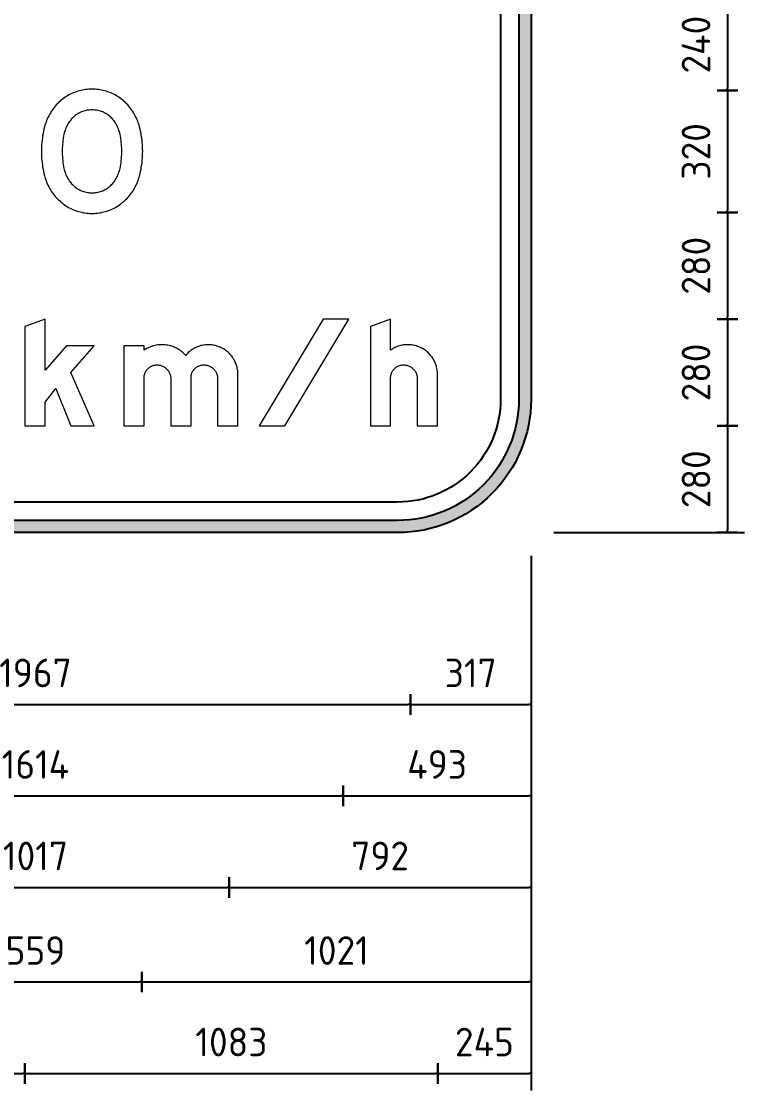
# Model space of a CAD drawing. Extents: x 0 to 420, y 0 to 297.
# Drawn here: x 258.2 to 321.5, y 105.3 to 198.8 of the extents above; entities that cross this region are included whole.
import ezdxf

# ---------------------------------------------------------------- set-up
doc = ezdxf.new("R2010")
doc.units = 0
doc.header["$LTSCALE"] = 0.5
doc.layers.get('0').update_dxf_attribs({"linetype": 'CONTINUOUS'})
doc.layers.get('DEFPOINTS').update_dxf_attribs({"linetype": 'CONTINUOUS'})
doc.layers.add('RED', color=10, linetype='CONTINUOUS')
doc.layers.add('T25', color=1, linetype='CONTINUOUS')
doc.styles.add('ISO3098B', font='iso3098b.shx')
doc.dimstyles.new('SIGNSDIM', dxfattribs={"dimtxt": 2.5, "dimasz": 0.2, "dimexe": 1.5, "dimexo": 2, "dimgap": 1.5, "dimtad": 1, "dimdec": 4, "dimlfac": 30, "dimrnd": 1, "dimdsep": 46, "dimtxsty": 'ISO3098B', "dimblk": 'SGNDIM', "dimcen": 2.5, "dimse2": 1, "dimadec": 0, "dimazin": 0, "dimtfac": 1, "dimtdec": 4, "dimtix": 1, "dimtmove": 0, "dimatfit": 3, "dimldrblk": 'SGNDIM', "dimfxl": 1, "dimtolj": 1, "dimtzin": 0, "dimarcsym": 0})

# ---------------------------------------------------------------- blocks, each defined once
blk = doc.blocks.new('SGNDIM')
for p, q in [((0, 0), (-1, 0)), ((0, 4.5), (0, -4.5))]:
    blk.add_line(p, q)
blk = doc.blocks.new('*D6')
at = {"layer": 'DEFPOINTS', "color": 0, "transparency": 16777216}
for p in [(226.683, 154.061), (292.245, 154.061), (292.245, 139.061)]:
    blk.add_point(p, dxfattribs=at)
at = {"layer": 'T25', "color": 0, "lineweight": -2, "transparency": 16777216}
blk.add_line((226.883, 139.061), (292.045, 139.061), dxfattribs=at)
at = {"layer": 'T25', "color": 0, "lineweight": -2, "transparency": 16777216, "xscale": 0.2, "yscale": 0.2, "zscale": 0.2, "rotation": 180}
blk.add_blockref('SGNDIM', (226.683, 139.061), dxfattribs=at)
at = {"layer": 'T25', "color": 0, "lineweight": -2, "transparency": 16777216, "xscale": 0.2, "yscale": 0.2, "zscale": 0.2}
blk.add_blockref('SGNDIM', (292.245, 139.061), dxfattribs=at)
at = {"layer": 'T25', "color": 0, "transparency": 16777216, "insert": (259.464, 141.811), "char_height": 2.5, "attachment_point": 5, "style": 'ISO3098B'}
blk.add_mtext('\\A1;1967', dxfattribs=at)
blk = doc.blocks.new('*D7')
at = {"layer": 'DEFPOINTS', "color": 0, "transparency": 16777216}
for p in [(292.245, 154.061), (302.797, 154.061), (302.797, 139.061)]:
    blk.add_point(p, dxfattribs=at)
at = {"layer": 'T25', "color": 0, "lineweight": -2, "transparency": 16777216}
for p, q in [((302.797, 152.061), (302.797, 137.561)), ((292.445, 139.061), (302.597, 139.061))]:
    blk.add_line(p, q, dxfattribs=at)
at = {"layer": 'T25', "color": 0, "lineweight": -2, "transparency": 16777216, "xscale": 0.2, "yscale": 0.2, "zscale": 0.2, "rotation": 180}
blk.add_blockref('SGNDIM', (292.245, 139.061), dxfattribs=at)
at = {"layer": 'T25', "color": 0, "lineweight": -2, "transparency": 16777216, "xscale": 0.2, "yscale": 0.2, "zscale": 0.2}
blk.add_blockref('SGNDIM', (302.797, 139.061), dxfattribs=at)
at = {"layer": 'T25', "color": 0, "transparency": 16777216, "insert": (297.521, 141.811), "char_height": 2.5, "attachment_point": 5, "style": 'ISO3098B'}
blk.add_mtext('\\A1;317', dxfattribs=at)
blk = doc.blocks.new('*D9')
at = {"layer": 'DEFPOINTS', "color": 0, "transparency": 16777216}
for p in [(232.565, 154.061), (286.363, 154.061), (286.363, 131.061)]:
    blk.add_point(p, dxfattribs=at)
at = {"layer": 'T25', "color": 0, "lineweight": -2, "transparency": 16777216}
blk.add_line((232.765, 131.061), (286.163, 131.061), dxfattribs=at)
at = {"layer": 'T25', "color": 0, "lineweight": -2, "transparency": 16777216, "xscale": 0.2, "yscale": 0.2, "zscale": 0.2, "rotation": 180}
blk.add_blockref('SGNDIM', (232.565, 131.061), dxfattribs=at)
at = {"layer": 'T25', "color": 0, "lineweight": -2, "transparency": 16777216, "xscale": 0.2, "yscale": 0.2, "zscale": 0.2}
blk.add_blockref('SGNDIM', (286.363, 131.061), dxfattribs=at)
at = {"layer": 'T25', "color": 0, "transparency": 16777216, "insert": (259.464, 133.811), "char_height": 2.5, "attachment_point": 5, "style": 'ISO3098B'}
blk.add_mtext('\\A1;1614', dxfattribs=at)
blk = doc.blocks.new('*D10')
at = {"layer": 'DEFPOINTS', "color": 0, "transparency": 16777216}
for p in [(286.363, 154.061), (302.797, 154.061), (302.797, 131.061)]:
    blk.add_point(p, dxfattribs=at)
at = {"layer": 'T25', "color": 0, "lineweight": -2, "transparency": 16777216}
for p, q in [((302.797, 152.061), (302.797, 129.561)), ((286.563, 131.061), (302.597, 131.061))]:
    blk.add_line(p, q, dxfattribs=at)
at = {"layer": 'T25', "color": 0, "lineweight": -2, "transparency": 16777216, "xscale": 0.2, "yscale": 0.2, "zscale": 0.2, "rotation": 180}
blk.add_blockref('SGNDIM', (286.363, 131.061), dxfattribs=at)
at = {"layer": 'T25', "color": 0, "lineweight": -2, "transparency": 16777216, "xscale": 0.2, "yscale": 0.2, "zscale": 0.2}
blk.add_blockref('SGNDIM', (302.797, 131.061), dxfattribs=at)
at = {"layer": 'T25', "color": 0, "transparency": 16777216, "insert": (294.58, 133.811), "char_height": 2.5, "attachment_point": 5, "style": 'ISO3098B'}
blk.add_mtext('\\A1;493', dxfattribs=at)
blk = doc.blocks.new('*D12')
at = {"layer": 'DEFPOINTS', "color": 0, "transparency": 16777216}
for p in [(242.514, 154.061), (276.413, 154.061), (276.413, 123.061)]:
    blk.add_point(p, dxfattribs=at)
at = {"layer": 'T25', "color": 0, "lineweight": -2, "transparency": 16777216}
blk.add_line((242.714, 123.061), (276.213, 123.061), dxfattribs=at)
at = {"layer": 'T25', "color": 0, "lineweight": -2, "transparency": 16777216, "xscale": 0.2, "yscale": 0.2, "zscale": 0.2, "rotation": 180}
blk.add_blockref('SGNDIM', (242.514, 123.061), dxfattribs=at)
at = {"layer": 'T25', "color": 0, "lineweight": -2, "transparency": 16777216, "xscale": 0.2, "yscale": 0.2, "zscale": 0.2}
blk.add_blockref('SGNDIM', (276.413, 123.061), dxfattribs=at)
at = {"layer": 'T25', "color": 0, "transparency": 16777216, "insert": (259.464, 125.811), "char_height": 2.5, "attachment_point": 5, "style": 'ISO3098B'}
blk.add_mtext('\\A1;1017', dxfattribs=at)
blk = doc.blocks.new('*D13')
at = {"layer": 'DEFPOINTS', "color": 0, "transparency": 16777216}
for p in [(276.413, 154.061), (302.797, 154.061), (302.797, 123.061)]:
    blk.add_point(p, dxfattribs=at)
at = {"layer": 'T25', "color": 0, "lineweight": -2, "transparency": 16777216}
for p, q in [((302.797, 152.061), (302.797, 121.561)), ((276.613, 123.061), (302.597, 123.061))]:
    blk.add_line(p, q, dxfattribs=at)
at = {"layer": 'T25', "color": 0, "lineweight": -2, "transparency": 16777216, "xscale": 0.2, "yscale": 0.2, "zscale": 0.2, "rotation": 180}
blk.add_blockref('SGNDIM', (276.413, 123.061), dxfattribs=at)
at = {"layer": 'T25', "color": 0, "lineweight": -2, "transparency": 16777216, "xscale": 0.2, "yscale": 0.2, "zscale": 0.2}
blk.add_blockref('SGNDIM', (302.797, 123.061), dxfattribs=at)
at = {"layer": 'T25', "color": 0, "transparency": 16777216, "insert": (289.605, 125.811), "char_height": 2.5, "attachment_point": 5, "style": 'ISO3098B'}
blk.add_mtext('\\A1;792', dxfattribs=at)
blk = doc.blocks.new('*D23')
at = {"layer": 'DEFPOINTS', "color": 0, "transparency": 16777216}
for p in [(250.154, 129.79), (268.774, 129.79), (268.774, 114.79)]:
    blk.add_point(p, dxfattribs=at)
at = {"layer": 'T25', "color": 0, "lineweight": -2, "transparency": 16777216}
blk.add_line((250.354, 114.79), (268.574, 114.79), dxfattribs=at)
at = {"layer": 'T25', "color": 0, "lineweight": -2, "transparency": 16777216, "xscale": 0.2, "yscale": 0.2, "zscale": 0.2, "rotation": 180}
blk.add_blockref('SGNDIM', (250.154, 114.79), dxfattribs=at)
at = {"layer": 'T25', "color": 0, "lineweight": -2, "transparency": 16777216, "xscale": 0.2, "yscale": 0.2, "zscale": 0.2}
blk.add_blockref('SGNDIM', (268.774, 114.79), dxfattribs=at)
at = {"layer": 'T25', "color": 0, "transparency": 16777216, "insert": (259.464, 117.54), "char_height": 2.5, "attachment_point": 5, "style": 'ISO3098B'}
blk.add_mtext('\\A1;559', dxfattribs=at)
blk = doc.blocks.new('*D24')
at = {"layer": 'DEFPOINTS', "color": 0, "transparency": 16777216}
for p in [(268.774, 129.79), (302.797, 129.79), (302.797, 114.79)]:
    blk.add_point(p, dxfattribs=at)
at = {"layer": 'T25', "color": 0, "lineweight": -2, "transparency": 16777216}
for p, q in [((302.797, 127.79), (302.797, 113.29)), ((268.974, 114.79), (302.597, 114.79))]:
    blk.add_line(p, q, dxfattribs=at)
at = {"layer": 'T25', "color": 0, "lineweight": -2, "transparency": 16777216, "xscale": 0.2, "yscale": 0.2, "zscale": 0.2, "rotation": 180}
blk.add_blockref('SGNDIM', (268.774, 114.79), dxfattribs=at)
at = {"layer": 'T25', "color": 0, "lineweight": -2, "transparency": 16777216, "xscale": 0.2, "yscale": 0.2, "zscale": 0.2}
blk.add_blockref('SGNDIM', (302.797, 114.79), dxfattribs=at)
at = {"layer": 'T25', "color": 0, "transparency": 16777216, "insert": (285.786, 117.54), "char_height": 2.5, "attachment_point": 5, "style": 'ISO3098B'}
blk.add_mtext('\\A1;1021', dxfattribs=at)
blk = doc.blocks.new('*D27')
at = {"layer": 'DEFPOINTS', "color": 0, "transparency": 16777216}
for p in [(250.549, 129.79), (258.549, 129.79), (258.549, 106.79)]:
    blk.add_point(p, dxfattribs=at)
at = {"layer": 'T25', "color": 0, "lineweight": -2, "transparency": 16777216}
blk.add_line((250.749, 106.79), (258.349, 106.79), dxfattribs=at)
at = {"layer": 'T25', "color": 0, "lineweight": -2, "transparency": 16777216, "xscale": 0.2, "yscale": 0.2, "zscale": 0.2, "rotation": 180}
blk.add_blockref('SGNDIM', (250.549, 106.79), dxfattribs=at)
at = {"layer": 'T25', "color": 0, "lineweight": -2, "transparency": 16777216, "xscale": 0.2, "yscale": 0.2, "zscale": 0.2}
blk.add_blockref('SGNDIM', (258.549, 106.79), dxfattribs=at)
at = {"layer": 'T25', "color": 0, "transparency": 16777216, "insert": (254.549, 109.54), "char_height": 2.5, "attachment_point": 5, "style": 'ISO3098B'}
blk.add_mtext('\\A1;240', dxfattribs=at)
blk = doc.blocks.new('*D28')
at = {"layer": 'DEFPOINTS', "color": 0, "transparency": 16777216}
for p in [(258.549, 129.79), (294.641, 129.79), (294.641, 106.79)]:
    blk.add_point(p, dxfattribs=at)
at = {"layer": 'T25', "color": 0, "lineweight": -2, "transparency": 16777216}
blk.add_line((258.749, 106.79), (294.441, 106.79), dxfattribs=at)
at = {"layer": 'T25', "color": 0, "lineweight": -2, "transparency": 16777216, "xscale": 0.2, "yscale": 0.2, "zscale": 0.2, "rotation": 180}
blk.add_blockref('SGNDIM', (258.549, 106.79), dxfattribs=at)
at = {"layer": 'T25', "color": 0, "lineweight": -2, "transparency": 16777216, "xscale": 0.2, "yscale": 0.2, "zscale": 0.2}
blk.add_blockref('SGNDIM', (294.641, 106.79), dxfattribs=at)
at = {"layer": 'T25', "color": 0, "transparency": 16777216, "insert": (276.595, 109.54), "char_height": 2.5, "attachment_point": 5, "style": 'ISO3098B'}
blk.add_mtext('\\A1;1083', dxfattribs=at)
blk = doc.blocks.new('*D29')
at = {"layer": 'DEFPOINTS', "color": 0, "transparency": 16777216}
for p in [(294.641, 129.79), (302.797, 129.79), (302.797, 106.79)]:
    blk.add_point(p, dxfattribs=at)
at = {"layer": 'T25', "color": 0, "lineweight": -2, "transparency": 16777216}
for p, q in [((302.797, 127.79), (302.797, 105.29)), ((294.841, 106.79), (302.597, 106.79))]:
    blk.add_line(p, q, dxfattribs=at)
at = {"layer": 'T25', "color": 0, "lineweight": -2, "transparency": 16777216, "xscale": 0.2, "yscale": 0.2, "zscale": 0.2, "rotation": 180}
blk.add_blockref('SGNDIM', (294.641, 106.79), dxfattribs=at)
at = {"layer": 'T25', "color": 0, "lineweight": -2, "transparency": 16777216, "xscale": 0.2, "yscale": 0.2, "zscale": 0.2}
blk.add_blockref('SGNDIM', (302.797, 106.79), dxfattribs=at)
at = {"layer": 'T25', "color": 0, "transparency": 16777216, "insert": (298.719, 109.54), "char_height": 2.5, "attachment_point": 5, "style": 'ISO3098B'}
blk.add_mtext('\\A1;245', dxfattribs=at)
blk = doc.blocks.new('*D35')
at = {"layer": 'DEFPOINTS', "color": 0, "transparency": 16777216}
for p in [(302.797, 172.748), (302.797, 163.415), (319.97, 163.415)]:
    blk.add_point(p, dxfattribs=at)
at = {"layer": 'T25', "color": 0, "lineweight": -2, "transparency": 16777216}
blk.add_line((319.97, 172.548), (319.97, 163.615), dxfattribs=at)
at = {"layer": 'T25', "color": 0, "lineweight": -2, "transparency": 16777216, "xscale": 0.2, "yscale": 0.2, "zscale": 0.2}
for p, rotation in [((319.97, 172.748), 90), ((319.97, 163.415), 270)]:
    blk.add_blockref('SGNDIM', p, dxfattribs=dict(at, rotation=rotation))
at = {"layer": 'T25', "color": 0, "transparency": 16777216, "insert": (317.22, 168.081), "char_height": 2.5, "attachment_point": 5, "rotation": 90, "style": 'ISO3098B'}
blk.add_mtext('\\A1;280', dxfattribs=at)
blk = doc.blocks.new('*D36')
at = {"layer": 'DEFPOINTS', "color": 0, "transparency": 16777216}
for p in [(302.797, 163.415), (302.797, 154.081), (319.97, 154.081)]:
    blk.add_point(p, dxfattribs=at)
at = {"layer": 'T25', "color": 0, "lineweight": -2, "transparency": 16777216}
for p, q in [((319.97, 163.215), (319.97, 154.281)), ((304.797, 154.081), (321.47, 154.081))]:
    blk.add_line(p, q, dxfattribs=at)
at = {"layer": 'T25', "color": 0, "lineweight": -2, "transparency": 16777216, "xscale": 0.2, "yscale": 0.2, "zscale": 0.2}
for p, rotation in [((319.97, 163.415), 90), ((319.97, 154.081), 270)]:
    blk.add_blockref('SGNDIM', p, dxfattribs=dict(at, rotation=rotation))
at = {"layer": 'T25', "color": 0, "transparency": 16777216, "insert": (317.22, 158.748), "char_height": 2.5, "attachment_point": 5, "rotation": 90, "style": 'ISO3098B'}
blk.add_mtext('\\A1;280', dxfattribs=at)
blk = doc.blocks.new('*D38')
at = {"layer": 'DEFPOINTS', "color": 0, "transparency": 16777216}
for p in [(290.131, 182.081), (290.131, 172.748), (319.97, 172.748)]:
    blk.add_point(p, dxfattribs=at)
at = {"layer": 'T25', "color": 0, "lineweight": -2, "transparency": 16777216}
blk.add_line((319.97, 181.881), (319.97, 172.948), dxfattribs=at)
at = {"layer": 'T25', "color": 0, "lineweight": -2, "transparency": 16777216, "xscale": 0.2, "yscale": 0.2, "zscale": 0.2}
for p, rotation in [((319.97, 182.081), 90), ((319.97, 172.748), 270)]:
    blk.add_blockref('SGNDIM', p, dxfattribs=dict(at, rotation=rotation))
at = {"layer": 'T25', "color": 0, "transparency": 16777216, "insert": (317.22, 177.415), "char_height": 2.5, "attachment_point": 5, "rotation": 90, "style": 'ISO3098B'}
blk.add_mtext('\\A1;280', dxfattribs=at)
blk = doc.blocks.new('*D37')
at = {"layer": 'DEFPOINTS', "color": 0, "transparency": 16777216}
for p in [(294.797, 192.748), (294.797, 182.081), (319.97, 182.081)]:
    blk.add_point(p, dxfattribs=at)
at = {"layer": 'T25', "color": 0, "lineweight": -2, "transparency": 16777216}
blk.add_line((319.97, 192.548), (319.97, 182.281), dxfattribs=at)
at = {"layer": 'T25', "color": 0, "lineweight": -2, "transparency": 16777216, "xscale": 0.2, "yscale": 0.2, "zscale": 0.2}
for p, rotation in [((319.97, 192.748), 90), ((319.97, 182.081), 270)]:
    blk.add_blockref('SGNDIM', p, dxfattribs=dict(at, rotation=rotation))
at = {"layer": 'T25', "color": 0, "transparency": 16777216, "insert": (317.22, 187.415), "char_height": 2.5, "attachment_point": 5, "rotation": 90, "style": 'ISO3098B'}
blk.add_mtext('\\A1;320', dxfattribs=at)
blk = doc.blocks.new('*D45')
at = {"layer": 'DEFPOINTS', "color": 0, "transparency": 16777216}
for p in [(294.797, 200.748), (294.797, 192.748), (319.97, 192.748)]:
    blk.add_point(p, dxfattribs=at)
at = {"layer": 'T25', "color": 0, "lineweight": -2, "transparency": 16777216}
blk.add_line((319.97, 200.548), (319.97, 192.948), dxfattribs=at)
at = {"layer": 'T25', "color": 0, "lineweight": -2, "transparency": 16777216, "xscale": 0.2, "yscale": 0.2, "zscale": 0.2}
for p, rotation in [((319.97, 200.748), 90), ((319.97, 192.748), 270)]:
    blk.add_blockref('SGNDIM', p, dxfattribs=dict(at, rotation=rotation))
at = {"layer": 'T25', "color": 0, "transparency": 16777216, "insert": (317.22, 196.748), "char_height": 2.5, "attachment_point": 5, "rotation": 90, "style": 'ISO3098B'}
blk.add_mtext('\\A1;240', dxfattribs=at)

msp = doc.modelspace()

# ---------------------------------------------------------------- hatches: boundary and pattern name
at = {"layer": 'RED'}
h = msp.add_hatch(color=256, dxfattribs=at)
edge = h.paths.add_edge_path()
edge.add_line((216.1305041, 165.7480408), (216.1305041, 246.4147075))
edge.add_arc((227.7971707, 246.4147075), 11.6666667, 90, 180, ccw=False)
edge.add_line((227.7971707, 258.0813741), (291.1305041, 258.0813741))
edge.add_arc((291.1305041, 246.4147075), 11.6666667, 0, 90, ccw=False)
edge.add_line((302.7971707, 246.4147075), (302.7971707, 165.7480408))
edge.add_arc((291.1305041, 165.7480408), 11.6666667, 270, 360, ccw=False)
edge.add_line((291.1305041, 154.0813741), (227.7971707, 154.0813741))
edge.add_arc((227.7971707, 165.7480408), 11.6666667, 180, 270, ccw=False)
edge = h.paths.add_edge_path(flags=16)
edge.add_line((217.1971707, 165.7480408), (217.1971707, 246.4147075))
edge.add_arc((227.7971707, 246.4147075), 10.6, 90, 180, ccw=False)
edge.add_line((227.7971707, 257.0147075), (291.1305041, 257.0147075))
edge.add_arc((291.1305041, 246.4147075), 10.6, 0, 90, ccw=False)
edge.add_line((301.7305041, 246.4147075), (301.7305041, 165.7480408))
edge.add_arc((291.1305041, 165.7480408), 10.6, -90, 0, ccw=False)
edge.add_line((291.1305041, 155.1480408), (227.7971707, 155.1480408))
edge.add_arc((227.7971707, 165.7480408), 10.6, 180, 270, ccw=False)

# ---------------------------------------------------------------- linework, layer by layer
for points in [[(216.1305041, 165.7480408), (216.1305041, 246.4147075, -0.4142135624), (227.7971707, 258.0813741), (291.1305041, 258.0813741, -0.4142135624), (302.7971707, 246.4147075), (302.7971707, 165.7480408, -0.4142135624), (291.1305041, 154.0813741), (227.7971707, 154.0813741, -0.4142135624)], [(217.1971707, 165.7480408), (217.1971707, 246.4147075, -0.4142135624), (227.7971707, 257.0147075), (291.1305041, 257.0147075, -0.4142135624), (301.7305041, 246.4147075), (301.7305041, 165.7480408, -0.4142135624), (291.1305041, 155.1480408), (227.7971707, 155.1480408, -0.4142135624)], [(218.7971707, 165.7480408), (218.7971707, 246.4147075, -0.4142135624), (227.7971707, 255.4147075), (291.1305041, 255.4147075, -0.4142135624), (300.1305041, 246.4147075), (300.1305041, 165.7480408, -0.4142135624), (291.1305041, 156.7480408), (227.7971707, 156.7480408, -0.4142135624)]]:
    msp.add_lwpolyline(points, format="xyb", close=True, dxfattribs=at)
at = {"layer": 'RED', "lineweight": 0}
for points in [[(267.7178867, 183.5836022), (267.8014493, 183.7029774), (267.8850119, 183.8223525), (267.9685744, 183.9417276), (268.052137, 184.0611027), (268.1237621, 184.1924153), (268.1953872, 184.323728), (268.2550747, 184.4550406), (268.3266998, 184.5863532), (268.3744498, 184.7296033), (268.4341374, 184.860916), (268.4818874, 185.0041661), (268.5296375, 185.1474162), (268.56545, 185.2906664), (268.6132001, 185.4816666), (268.6609501, 185.6726667), (268.6967626, 185.8636669), (268.7206377, 186.0546671), (268.7564502, 186.2456673), (268.7803252, 186.448605), (268.8042002, 186.6396052), (268.8161378, 186.8306054), (268.8280753, 187.033543), (268.8280753, 187.2245432), (268.8400128, 187.4155434), (268.8280753, 187.6184811), (268.8280753, 187.8094813), (268.8161378, 188.012419), (268.8042002, 188.2034192), (268.7803252, 188.3944194), (268.7564502, 188.597357), (268.7206377, 188.7883572), (268.6967626, 188.9793574), (268.6609501, 189.1703576), (268.6132001, 189.3613578), (268.56545, 189.552358), (268.5296375, 189.6956081), (268.4818874, 189.8388582), (268.4341374, 189.9821084), (268.3744498, 190.113421), (268.3266998, 190.2447336), (268.2550747, 190.3879838), (268.1953872, 190.5192964), (268.1237621, 190.650609), (268.052137, 190.7699841), (267.9685744, 190.9012967), (267.8850119, 191.0206719), (267.8014493, 191.140047), (267.7178867, 191.2594221), (267.6223866, 191.3668597), (267.5268865, 191.4742973), (267.4313864, 191.5817349), (267.3358863, 191.677235), (267.2284487, 191.7727351), (267.1210111, 191.8682352), (267.0135735, 191.9517978), (266.9061359, 192.0353603), (266.7867608, 192.1189229), (266.6793232, 192.2024855), (266.5480106, 192.2741106), (266.4286355, 192.3457356), (266.3092604, 192.4054232), (266.1779477, 192.4651107), (266.0466351, 192.5247983), (265.92726, 192.5725483), (265.7840099, 192.6202984), (265.6526972, 192.6680484), (265.5213846, 192.703861), (265.390072, 192.7396735), (265.2468218, 192.775486), (265.1035717, 192.7993611), (264.9722591, 192.8232361), (264.8290089, 192.8351736), (264.6857588, 192.8471111), (264.5544462, 192.8590486), (264.411196, 192.8590486), (264.2679459, 192.8590486), (264.1246958, 192.8471111), (263.9933831, 192.8351736), (263.850133, 192.8232361), (263.7068829, 192.7993611), (263.5755702, 192.775486), (263.4323201, 192.7396735), (263.3010075, 192.703861), (263.1577573, 192.6680484), (263.0264447, 192.6202984), (262.8951321, 192.5725483), (262.7638195, 192.5247983), (262.6325068, 192.4651107), (262.5131317, 192.4054232), (262.3818191, 192.3457356), (262.262444, 192.2741106), (262.1430689, 192.2024855), (262.0236938, 192.1189229), (261.9162562, 192.0353603), (261.796881, 191.9517978), (261.6894434, 191.8682352), (261.5820058, 191.7727351), (261.4865057, 191.677235), (261.3790681, 191.5817349), (261.283568, 191.4742973), (261.188068, 191.3668597), (261.1045054, 191.2594221), (261.0209428, 191.140047), (260.9254427, 191.0206719), (260.8418801, 190.9012967), (260.7702551, 190.7699841), (260.69863, 190.650609), (260.6270049, 190.5192964), (260.5553799, 190.3879838), (260.4956923, 190.2447336), (260.4360047, 190.113421), (260.3882547, 189.9821084), (260.3405046, 189.8388582), (260.2927546, 189.6956081), (260.2569421, 189.552358), (260.209192, 189.3613578), (260.161442, 189.1703576), (260.1256294, 188.9793574), (260.0898169, 188.7883572), (260.0659419, 188.597357), (260.0420669, 188.3944194), (260.0181918, 188.2034192), (260.0062543, 188.012419), (259.9943168, 187.8094813), (259.9823793, 187.6184811), (259.9823793, 187.4155434), (259.9823793, 187.2245432), (259.9943168, 187.033543), (260.0062543, 186.8306054), (260.0181918, 186.6396052), (260.0420669, 186.448605), (260.0659419, 186.2456673), (260.0898169, 186.0546671), (260.1256294, 185.8636669), (260.161442, 185.6726667), (260.209192, 185.4816666), (260.2569421, 185.2906664), (260.2927546, 185.1474162), (260.3405046, 185.0041661), (260.3882547, 184.860916), (260.4360047, 184.7296033), (260.4956923, 184.5863532), (260.5553799, 184.4550406), (260.6270049, 184.323728), (260.69863, 184.1924153), (260.7702551, 184.0611027), (260.8418801, 183.9417276), (260.9254427, 183.8223525), (261.0209428, 183.7029774), (261.1045054, 183.5836022), (261.188068, 183.4761646), (261.283568, 183.368727), (261.3790681, 183.273227), (261.4745682, 183.1777269), (261.5820058, 183.0822268), (261.6775059, 182.9867267), (261.7849435, 182.9031641), (261.8923811, 182.8196015), (262.0117562, 182.7360389), (262.1191938, 182.6644139), (262.238569, 182.5927888), (262.3579441, 182.5211637), (262.4892567, 182.4614762), (262.6086318, 182.3898511), (262.7280069, 182.3421011), (262.8593196, 182.2824135), (262.9906322, 182.2346635), (263.1219448, 182.1988509), (263.2532574, 182.1511009), (263.3845701, 182.1152883), (263.5158827, 182.0914133), (263.6591328, 182.0556008), (263.7904454, 182.0436633), (263.9336956, 182.0197883), (264.0650082, 182.0078507), (264.2082583, 181.9959132), (264.339571, 181.9959132), (264.4828211, 181.9959132), (264.6141337, 181.9959132), (264.7573839, 182.0078507), (264.8886965, 182.0197883), (265.0319466, 182.0436633), (265.1632593, 182.0556008), (265.2945719, 182.0914133), (265.437822, 182.1152883), (265.5691346, 182.1511009), (265.7004473, 182.1988509), (265.8317599, 182.2346635), (265.9630725, 182.2824135), (266.0824476, 182.3421011), (266.2137603, 182.3898511), (266.3331354, 182.4614762), (266.4525105, 182.5211637), (266.5718856, 182.5927888), (266.6912607, 182.6644139), (266.8106358, 182.7360389), (266.9180734, 182.8196015), (267.025511, 182.9031641), (267.1329486, 182.9867267), (267.2403862, 183.0822268), (267.3478238, 183.1777269), (267.4433239, 183.273227), (267.538824, 183.368727), (267.6223866, 183.4761646)], [(264.411196, 183.7984775), (264.5186336, 183.7984775), (264.6260712, 183.7984775), (264.7215713, 183.810415), (264.8290089, 183.83429), (264.9364465, 183.8462275), (265.0319466, 183.88204), (265.1393842, 183.9059151), (265.2348843, 183.9417276), (265.3423219, 183.9775401), (265.437822, 184.0252902), (265.5333221, 184.0730402), (265.6168847, 184.1207903), (265.7123848, 184.1804778), (265.7959474, 184.2401654), (265.8795099, 184.2998529), (265.9630725, 184.371478), (266.0466351, 184.4431031), (266.1182602, 184.5147281), (266.1898852, 184.5863532), (266.2615103, 184.6699158), (266.3331354, 184.7534784), (266.3928229, 184.8489785), (266.464448, 184.9444786), (266.5241356, 185.0519162), (266.5838231, 185.1474162), (266.6315732, 185.2548538), (266.6793232, 185.3622915), (266.7270733, 185.4697291), (266.7628858, 185.5891042), (266.7986983, 185.6965418), (266.8345109, 185.8159169), (266.8583859, 185.9233545), (266.8941984, 186.1024172), (266.9300109, 186.2695423), (266.953886, 186.448605), (266.9658235, 186.6276677), (266.9896985, 186.8067303), (267.001636, 186.9738555), (267.0135735, 187.1529182), (267.0135735, 187.3319808), (267.0135735, 187.5110435), (267.0135735, 187.6901062), (267.001636, 187.8572313), (266.9896985, 188.036294), (266.9658235, 188.2153567), (266.953886, 188.3944194), (266.9300109, 188.5615445), (266.8941984, 188.7406072), (266.8583859, 188.9196699), (266.8345109, 189.0271075), (266.7986983, 189.1464826), (266.7628858, 189.2539202), (266.7270733, 189.3613578), (266.6793232, 189.4807329), (266.6315732, 189.5881705), (266.5838231, 189.6836706), (266.5241356, 189.7911082), (266.464448, 189.8985458), (266.3928229, 189.9940459), (266.3331354, 190.089546), (266.2615103, 190.1731086), (266.1898852, 190.2566711), (266.1182602, 190.3282962), (266.0466351, 190.3999213), (265.9630725, 190.4715463), (265.8795099, 190.5431714), (265.7959474, 190.602859), (265.7123848, 190.6625465), (265.6168847, 190.7222341), (265.5333221, 190.7699841), (265.437822, 190.8177342), (265.3423219, 190.8654842), (265.2348843, 190.9012967), (265.1393842, 190.9371093), (265.0319466, 190.9609843), (264.9364465, 190.9848593), (264.8290089, 191.0087344), (264.7215713, 191.0206719), (264.6260712, 191.0326094), (264.5186336, 191.0445469), (264.411196, 191.0445469), (264.3037584, 191.0445469), (264.1963208, 191.0326094), (264.0888832, 191.0206719), (263.9933831, 191.0087344), (263.8859455, 190.9848593), (263.7785079, 190.9609843), (263.6830078, 190.9371093), (263.5755702, 190.9012967), (263.4800701, 190.8654842), (263.3845701, 190.8177342), (263.28907, 190.7699841), (263.1935699, 190.7222341), (263.1100073, 190.6625465), (263.0145072, 190.602859), (262.9309446, 190.5431714), (262.847382, 190.4715463), (262.775757, 190.3999213), (262.6921944, 190.3282962), (262.6205693, 190.2566711), (262.5608818, 190.1731086), (262.4892567, 190.089546), (262.4176316, 189.9940459), (262.3579441, 189.8985458), (262.2982565, 189.7911082), (262.238569, 189.6836706), (262.1788814, 189.5881705), (262.1311314, 189.4807329), (262.0953188, 189.3613578), (262.0475688, 189.2539202), (262.0117562, 189.1464826), (261.9878812, 189.0271075), (261.9520687, 188.9196699), (261.9281937, 188.7406072), (261.8923811, 188.5615445), (261.8685061, 188.3944194), (261.8446311, 188.2153567), (261.8326936, 188.036294), (261.8207561, 187.8572313), (261.8088185, 187.6901062), (261.8088185, 187.5110435), (261.8088185, 187.3319808), (261.8088185, 187.1529182), (261.8207561, 186.9738555), (261.8326936, 186.8067303), (261.8446311, 186.6276677), (261.8685061, 186.448605), (261.8923811, 186.2695423), (261.9281937, 186.1024172), (261.9520687, 185.9233545), (261.9878812, 185.8159169), (262.0117562, 185.6965418), (262.0475688, 185.5891042), (262.0953188, 185.4697291), (262.1311314, 185.3622915), (262.1788814, 185.2548538), (262.238569, 185.1474162), (262.2982565, 185.0519162), (262.3579441, 184.9444786), (262.4176316, 184.8489785), (262.4892567, 184.7534784), (262.5608818, 184.6699158), (262.6205693, 184.5863532), (262.6921944, 184.5147281), (262.775757, 184.4431031), (262.847382, 184.371478), (262.9309446, 184.2998529), (263.0145072, 184.2401654), (263.1100073, 184.1804778), (263.1935699, 184.1207903), (263.28907, 184.0730402), (263.3845701, 184.0252902), (263.4800701, 183.9775401), (263.5755702, 183.9417276), (263.6830078, 183.9059151), (263.7785079, 183.88204), (263.8859455, 183.8462275), (263.9933831, 183.83429), (264.0888832, 183.810415), (264.1963208, 183.7984775), (264.3037584, 183.7984775)], [(258.5379404, 163.4211455), (260.3166296, 163.4211455), (260.3166296, 165.4743974), (261.2477555, 166.6920236), (262.5489443, 163.4211455), (264.6021962, 163.4211455), (262.5489443, 168.0887124), (264.6021962, 170.4165272), (262.1788814, 170.4165272), (260.3166296, 168.2797126), (260.3166296, 172.7562794), (258.5379404, 172.0997163), (258.5379404, 163.4211455)], [(279.02271, 163.4211455), (281.2550247, 163.4211455), (286.8537175, 172.7562794), (284.6094654, 172.7562794), (279.02271, 163.4211455)], [(292.8463482, 167.5276494), (292.8463482, 163.4211455), (294.6250374, 163.4211455), (294.6250374, 167.8977122), (294.6250374, 168.0051498), (294.6130999, 168.1125875), (294.6011624, 168.2200251), (294.5892249, 168.3274627), (294.5653499, 168.4349003), (294.5414749, 168.5423379), (294.5175998, 168.6497755), (294.4817873, 168.7452756), (294.4459748, 168.8527132), (294.4101622, 168.9482132), (294.3624122, 169.0437133), (294.3146621, 169.1392134), (294.2549746, 169.2347135), (294.2072245, 169.3302136), (294.147537, 169.4137762), (294.0759119, 169.4973388), (294.0162244, 169.5809014), (293.9445993, 169.6644639), (293.8729742, 169.7480265), (293.7894116, 169.8196516), (293.7058491, 169.8912767), (293.6222865, 169.9629017), (293.5387239, 170.0225893), (293.4551613, 170.0822768), (293.3596612, 170.1419644), (293.2641611, 170.1897144), (293.1805986, 170.249402), (293.073161, 170.2852145), (292.9776609, 170.3329646), (292.8821608, 170.3687771), (292.7747232, 170.4045896), (292.6672856, 170.4284647), (292.5717855, 170.4523397), (292.4643479, 170.4762147), (292.3569103, 170.5000897), (292.2494727, 170.5120272), (292.1420351, 170.5120272), (292.0345975, 170.5120272), (291.9271599, 170.5120272), (291.8197223, 170.5120272), (291.7122847, 170.5000897), (291.6048471, 170.4881522), (291.4974094, 170.4642772), (291.4019094, 170.4404022), (291.2944718, 170.4165272), (291.1870342, 170.3807146), (291.0915341, 170.3449021), (290.9840965, 170.3090896), (290.8885964, 170.2613395), (290.7930963, 170.2135895), (290.6975962, 170.1658394), (290.6140336, 170.1061519), (290.5185335, 170.0464643), (290.5185335, 172.7562794), (288.7517818, 172.0997163), (288.7517818, 163.4211455), (290.5185335, 163.4211455), (290.5185335, 167.6231495), (290.5185335, 167.6947746), (290.530471, 167.7663996), (290.5424085, 167.8260872), (290.554346, 167.8977122), (290.5782211, 167.9693373), (290.6020961, 168.0290249), (290.6259711, 168.1006499), (290.6617836, 168.1603375), (290.6975962, 168.2200251), (290.7334087, 168.2797126), (290.7692213, 168.3394002), (290.8169713, 168.3871502), (290.8766589, 168.4349003), (290.9244089, 168.4826503), (290.9840965, 168.5304003), (291.043784, 168.5662129), (291.1034716, 168.6020254), (291.1631591, 168.637838), (291.2228467, 168.661713), (291.2944718, 168.685588), (291.3660968, 168.709463), (291.4257844, 168.7214005), (291.4974094, 168.733338), (291.5690345, 168.7452756), (291.6406596, 168.7452756), (291.7122847, 168.7452756), (291.7839097, 168.733338), (291.8555348, 168.7214005), (291.9271599, 168.709463), (291.9987849, 168.685588), (292.07041, 168.661713), (292.1420351, 168.637838), (292.2017226, 168.6020254), (292.2733477, 168.5662129), (292.3330352, 168.5304003), (292.3927228, 168.4826503), (292.4404728, 168.4349003), (292.5001604, 168.3871502), (292.5479105, 168.3394002), (292.5956605, 168.2797126), (292.6434105, 168.2200251), (292.6792231, 168.1603375), (292.7150356, 168.0887124), (292.7508481, 168.0290249), (292.7747232, 167.9573998), (292.7985982, 167.8857747), (292.8224732, 167.8141497), (292.8344107, 167.7425246), (292.8463482, 167.6708995), (292.8463482, 167.5992745)], [(275.3937065, 167.5276494), (275.3937065, 163.4211455), (277.1723957, 163.4211455), (277.1723957, 167.8977122), (277.1723957, 168.0051498), (277.1604582, 168.1125875), (277.1485207, 168.2200251), (277.1365832, 168.3274627), (277.1127082, 168.4349003), (277.0888332, 168.5423379), (277.0649581, 168.637838), (277.0291456, 168.7452756), (276.9933331, 168.8407756), (276.9575205, 168.9482132), (276.9097705, 169.0437133), (276.8620204, 169.1392134), (276.8023329, 169.2347135), (276.7545828, 169.3182761), (276.6948953, 169.4137762), (276.6232702, 169.4973388), (276.5635827, 169.5809014), (276.4919576, 169.6644639), (276.4203325, 169.736089), (276.3367699, 169.8196516), (276.2532074, 169.8912767), (276.1696448, 169.9509642), (276.0860822, 170.0225893), (276.0025196, 170.0822768), (275.9070195, 170.1419644), (275.8115194, 170.1897144), (275.7160194, 170.2374645), (275.6205193, 170.2852145), (275.5250192, 170.3210271), (275.4175816, 170.3568396), (275.3220815, 170.3926521), (275.2146439, 170.4284647), (275.1072063, 170.4523397), (275.0117062, 170.4642772), (274.9042686, 170.4881522), (274.796831, 170.4881522), (274.6893934, 170.5000897), (274.5819558, 170.5000897), (274.4745182, 170.5000897), (274.3670806, 170.4881522), (274.259643, 170.4881522), (274.1522054, 170.4642772), (274.0447678, 170.4523397), (273.9373302, 170.4284647), (273.8418301, 170.3926521), (273.7343925, 170.3568396), (273.6388924, 170.3210271), (273.5314548, 170.2852145), (273.4359547, 170.2374645), (273.3404546, 170.1897144), (273.2449545, 170.1300269), (273.1613919, 170.0822768), (273.0658918, 170.0225893), (272.9823292, 169.9509642), (272.8987667, 169.8912767), (272.8271416, 169.8196516), (272.743579, 169.736089), (272.6719539, 169.6644639), (272.6003289, 169.5809014), (272.5167663, 169.6644639), (272.4451412, 169.7480265), (272.3496411, 169.8196516), (272.2660786, 169.8912767), (272.182516, 169.9629017), (272.0870159, 170.0345268), (271.9915158, 170.0942143), (271.8840782, 170.1539019), (271.7885781, 170.2016519), (271.6811405, 170.249402), (271.5856404, 170.297152), (271.4782028, 170.3449021), (271.3707652, 170.3807146), (271.2633276, 170.4045896), (271.1439525, 170.4404022), (271.0365149, 170.4642772), (270.9290773, 170.4762147), (270.8097022, 170.5000897), (270.7022646, 170.5000897), (270.5828894, 170.5120272), (270.4635143, 170.5120272), (270.3560767, 170.5120272), (270.2367016, 170.5000897), (270.129264, 170.4881522), (270.0098889, 170.4642772), (269.9024513, 170.4404022), (269.7950137, 170.4165272), (269.6875761, 170.3926521), (269.568201, 170.3568396), (269.4727009, 170.3090896), (269.3652633, 170.2613395), (269.2578257, 170.2135895), (269.1623256, 170.1658394), (269.054888, 170.1061519), (268.9593879, 170.0464643), (268.9593879, 170.4165272), (267.1926362, 170.4165272), (267.1926362, 163.4211455), (268.9593879, 163.4211455), (268.9593879, 167.6231495), (268.9593879, 167.6947746), (268.9713254, 167.7663996), (268.9832629, 167.8260872), (268.9952004, 167.8977122), (269.0190754, 167.9693373), (269.0429505, 168.0290249), (269.0668255, 168.1006499), (269.102638, 168.1603375), (269.1384506, 168.2200251), (269.1742631, 168.2797126), (269.2220131, 168.3394002), (269.2578257, 168.3871502), (269.3175132, 168.4349003), (269.3652633, 168.4826503), (269.4249508, 168.5304003), (269.4846384, 168.5662129), (269.5443259, 168.6020254), (269.6040135, 168.637838), (269.6637011, 168.661713), (269.7353261, 168.685588), (269.8069512, 168.709463), (269.8666388, 168.7214005), (269.9382638, 168.733338), (270.0098889, 168.7452756), (270.081514, 168.7452756), (270.153139, 168.7452756), (270.2247641, 168.733338), (270.2963892, 168.7214005), (270.3680142, 168.709463), (270.4396393, 168.685588), (270.5112644, 168.661713), (270.5828894, 168.637838), (270.642577, 168.6020254), (270.7142021, 168.5662129), (270.7738896, 168.5304003), (270.8335772, 168.4826503), (270.8813272, 168.4349003), (270.9410148, 168.3871502), (270.9887648, 168.3394002), (271.0365149, 168.2797126), (271.0842649, 168.2200251), (271.1200775, 168.1603375), (271.15589, 168.0887124), (271.1917025, 168.0290249), (271.2155775, 167.9573998), (271.2394526, 167.8857747), (271.2633276, 167.8141497), (271.2752651, 167.7425246), (271.2872026, 167.6708995), (271.2872026, 167.5992745), (271.2991401, 167.5276494), (271.2991401, 163.4211455), (273.0658918, 163.4211455), (273.0658918, 167.6231495), (273.0658918, 167.6947746), (273.0778293, 167.7663996), (273.0897668, 167.8260872), (273.1017044, 167.8977122), (273.1136419, 167.9693373), (273.1375169, 168.0290249), (273.1733294, 168.1006499), (273.1972044, 168.1603375), (273.233017, 168.2200251), (273.280767, 168.2797126), (273.3165796, 168.3394002), (273.3643296, 168.3871502), (273.4120796, 168.4349003), (273.4717672, 168.4826503), (273.5314548, 168.5304003), (273.5792048, 168.5662129), (273.6388924, 168.6020254), (273.7105174, 168.637838), (273.770205, 168.661713), (273.8418301, 168.685588), (273.9015176, 168.709463), (273.9731427, 168.7214005), (274.0447678, 168.733338), (274.1163928, 168.7452756), (274.1880179, 168.7452756), (274.259643, 168.7452756), (274.331268, 168.733338), (274.4028931, 168.7214005), (274.4745182, 168.709463), (274.5461432, 168.685588), (274.6177683, 168.661713), (274.6893934, 168.637838), (274.7490809, 168.6020254), (274.8087685, 168.5662129), (274.8803936, 168.5304003), (274.9400811, 168.4826503), (274.9878312, 168.4349003), (275.0475187, 168.3871502), (275.0952688, 168.3394002), (275.1430188, 168.2797126), (275.1907688, 168.2200251), (275.2265814, 168.1603375), (275.2623939, 168.0887124), (275.2982065, 168.0290249), (275.3220815, 167.9573998), (275.3459565, 167.8857747), (275.357894, 167.8141497), (275.381769, 167.7425246), (275.3937065, 167.6708995), (275.3937065, 167.5992745)]]:
    msp.add_lwpolyline(points, close=True, dxfattribs=at)

# ---------------------------------------------------------------- dimensions: what is measured, and where the dimension line sits
at = {"layer": 'T25'}
for base, p1, p2, override, picture, middle in [((319.9701105, 192.7480408), (294.7971707, 200.7480408), (294.7971707, 192.7480408), {"dimse1": 1}, '*D45', (317.2201105, 196.7480408)), ((319.9701105, 182.0813741), (294.7971707, 192.7480408), (294.7971707, 182.0813741), {"dimse1": 1}, '*D37', (317.2201105, 187.4147075)), ((319.9701105, 172.7480408), (290.1305041, 182.0813741), (290.1305041, 172.7480408), {"dimse1": 1}, '*D38', (317.2201105, 177.4147075)), ((319.9701105, 163.4147075), (302.7971707, 172.7480408), (302.7971707, 163.4147075), {"dimse1": 1}, '*D35', (317.2201105, 168.0813741)), ((319.9701105, 154.0813741), (302.7971707, 163.4147075), (302.7971707, 154.0813741), {"dimse1": 1, "dimse2": 0}, '*D36', (317.2201105, 158.7480408))]:
    dim = msp.add_linear_dim(base=base, p1=p1, p2=p2, angle=90, dimstyle='SIGNSDIM', override=override, dxfattribs=at)
    dim.commit()
    dim.dimension.update_dxf_attribs({"geometry": picture, "text_midpoint": middle})
for base, p1, p2, override, picture, middle in [((292.2446707, 139.0614487), (226.6830041, 154.0614487), (292.2446707, 154.0614487), {"dimse1": 1}, '*D6', (259.4638374, 141.8114487)), ((286.3630041, 131.0614487), (232.5646707, 154.0614487), (286.3630041, 154.0614487), {"dimse1": 1}, '*D9', (259.4638374, 133.8114487)), ((276.4134207, 123.0614487), (242.5142541, 154.0614487), (276.4134207, 154.0614487), {"dimse1": 1}, '*D12', (259.4638374, 125.8114487)), ((302.7971707, 123.0614487), (276.4134207, 154.0614487), (302.7971707, 154.0614487), {"dimse1": 1, "dimse2": 0}, '*D13', (289.6052957, 125.8114487)), ((302.7971707, 131.0614487), (286.3630041, 154.0614487), (302.7971707, 154.0614487), {"dimse1": 1, "dimse2": 0}, '*D10', (294.5800874, 133.8114487)), ((302.7971707, 139.0614487), (292.2446707, 154.0614487), (302.7971707, 154.0614487), {"dimse1": 1, "dimse2": 0}, '*D7', (297.5209207, 141.8114487)), ((268.7738374, 114.7901512), (250.1538374, 129.7901512), (268.7738374, 129.7901512), {"dimse1": 1}, '*D23', (259.4638374, 117.5401512)), ((258.5486291, 106.7901512), (250.5486291, 129.7901512), (258.5486291, 129.7901512), {"dimse1": 1}, '*D27', (254.5486291, 109.5401512)), ((294.6407124, 106.7901512), (258.5486291, 129.7901512), (294.6407124, 129.7901512), {"dimse1": 1}, '*D28', (276.5946707, 109.5401512)), ((302.7971707, 114.7901512), (268.7738374, 129.7901512), (302.7971707, 129.7901512), {"dimse1": 1, "dimse2": 0}, '*D24', (285.7855041, 117.5401512)), ((302.7971707, 106.7901512), (294.6407124, 129.7901512), (302.7971707, 129.7901512), {"dimse1": 1, "dimse2": 0}, '*D29', (298.7189416, 109.5401512))]:
    dim = msp.add_linear_dim(base=base, p1=p1, p2=p2, dimstyle='SIGNSDIM', override=override, dxfattribs=at)
    dim.commit()
    dim.dimension.update_dxf_attribs({"geometry": picture, "text_midpoint": middle})

doc.saveas('drawing.dxf')
